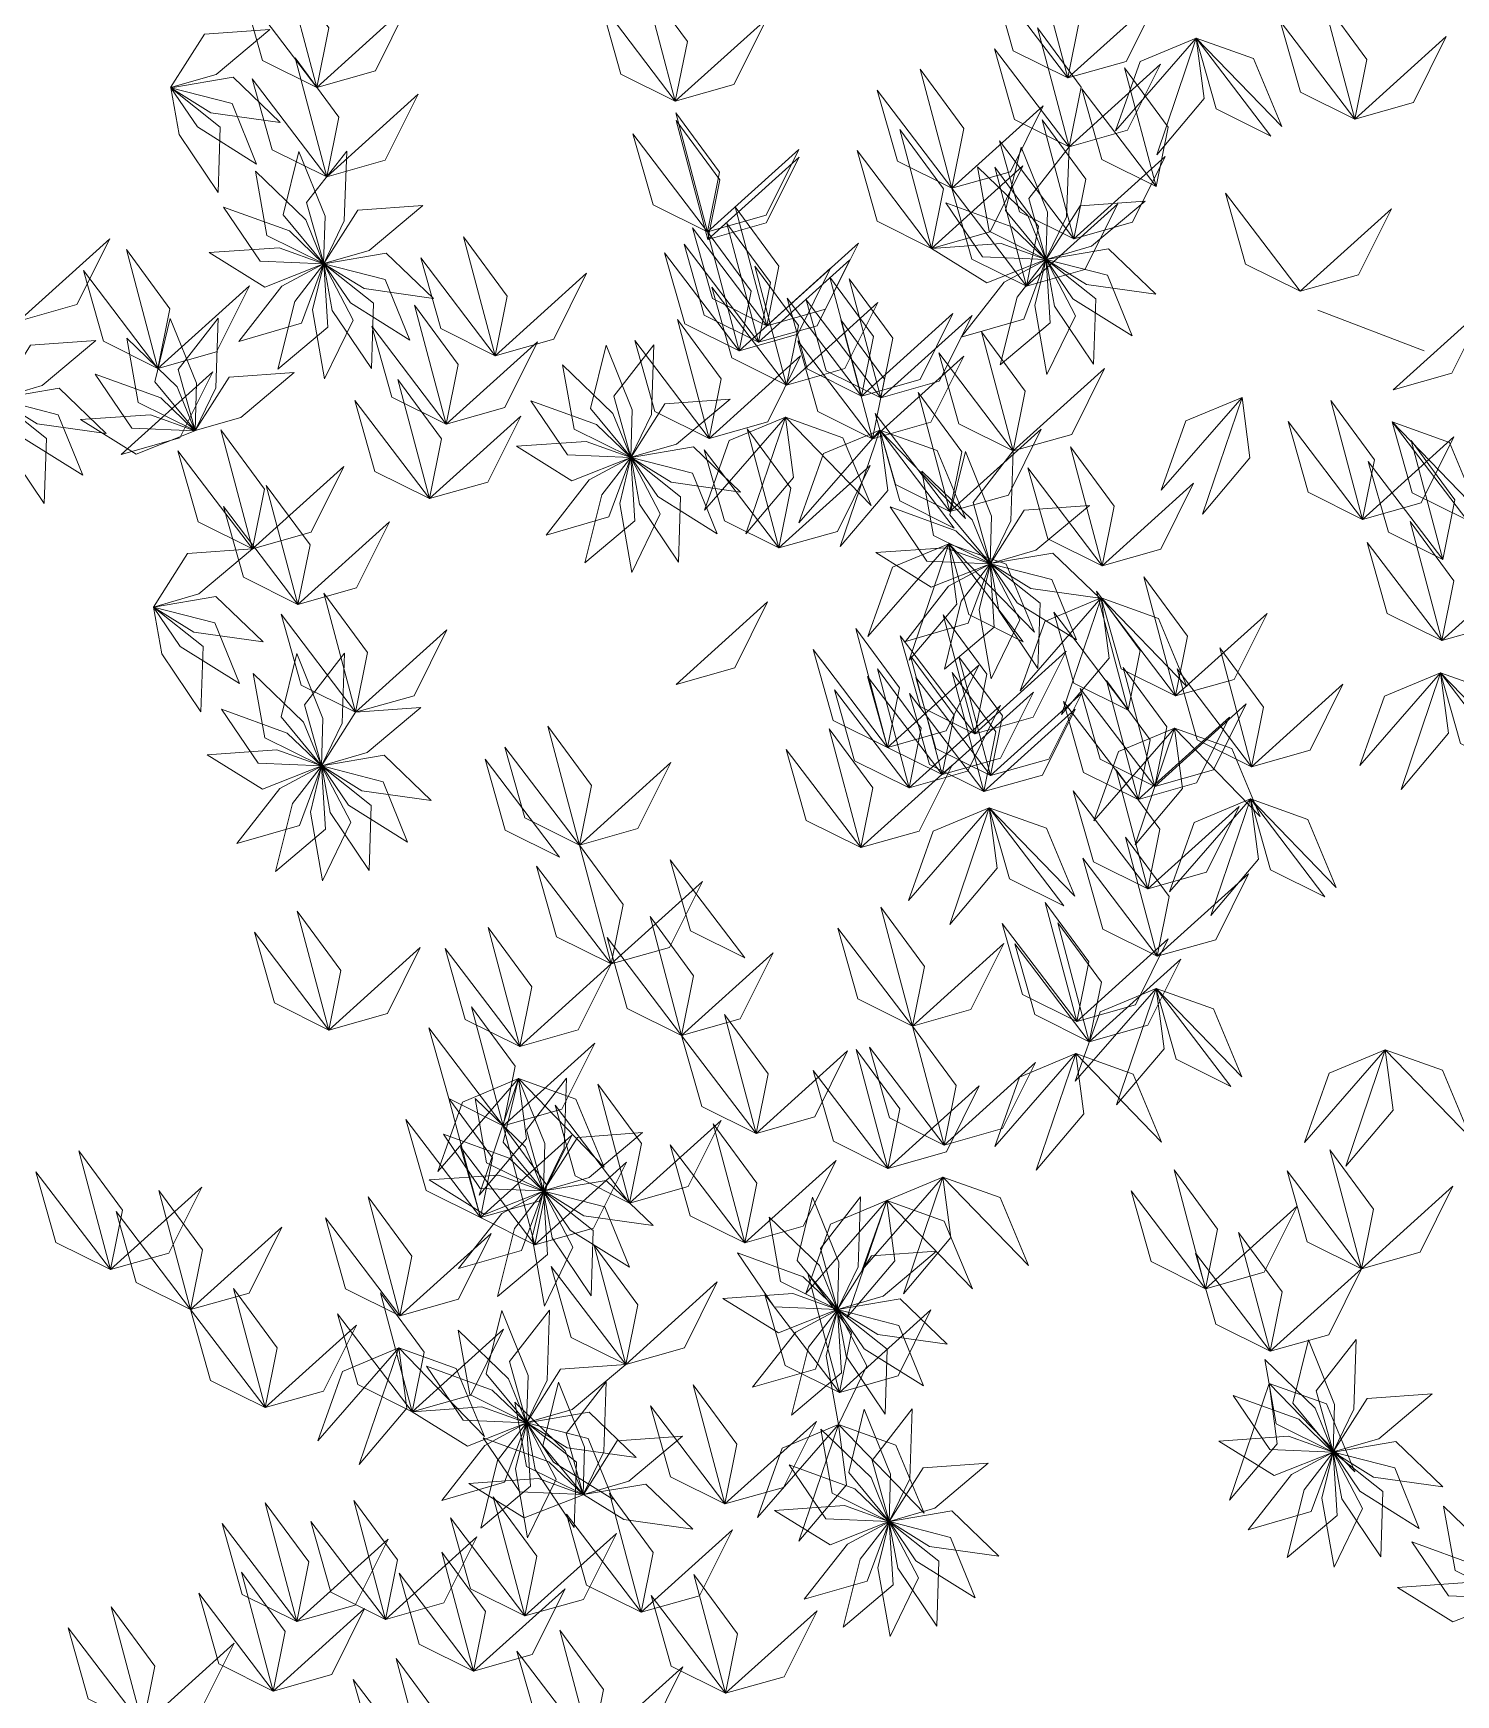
# Model space of a CAD drawing. Header units: inches. Extents: x 4350 to 28384, y -6772 to 993.
# Drawn here: x 19066.7 to 19136, y -785 to -704.1 of the extents above; entities that cross this region are included whole.
import ezdxf

# ---------------------------------------------------------------- set-up
doc = ezdxf.new("R2010")
doc.units = ezdxf.units.IN
doc.header["$MEASUREMENT"] = 0
doc.layers.add('ARREDAMENTO', color=2, linetype='Continuous', lineweight=18)

# ---------------------------------------------------------------- blocks, each defined once
blk = doc.blocks.new('jacaranda')
at = {"layer": 'ARREDAMENTO', "linetype": 'Continuous'}
blk.add_line((14072.25, 19459.553), (14067.07, 19457.565), dxfattribs=at)
at = {"layer": 'ARREDAMENTO', "lineweight": 0}
for points in [[(14084.433, 19470.865), (14083.848, 19473.771), (14085.975, 19476.661), (14084.433, 19470.865)], [(14121.019, 19470.398), (14120.434, 19473.305), (14122.562, 19476.195), (14121.019, 19470.398)], [(14084.433, 19470.865), (14087.087, 19472.186), (14088.064, 19475.639), (14084.433, 19470.865)], [(14103.553, 19469.73), (14102.968, 19472.636), (14105.095, 19475.526), (14103.553, 19469.73)], [(14121.019, 19470.398), (14123.673, 19471.72), (14124.65, 19475.173), (14121.019, 19470.398)], [(14070.445, 19468.857), (14069.86, 19471.763), (14071.988, 19474.653), (14070.445, 19468.857)], [(14084.433, 19470.865), (14081.58, 19471.671), (14079.981, 19474.884), (14084.433, 19470.865)], [(14103.553, 19469.73), (14106.207, 19471.051), (14107.184, 19474.504), (14103.553, 19469.73)], [(14121.019, 19470.398), (14118.167, 19471.205), (14116.567, 19474.418), (14121.019, 19470.398)], [(14070.445, 19468.857), (14073.099, 19470.178), (14074.076, 19473.631), (14070.445, 19468.857)], [(14103.553, 19469.73), (14100.7, 19470.537), (14099.101, 19473.749), (14103.553, 19469.73)], [(14070.445, 19468.857), (14067.593, 19469.664), (14065.993, 19472.876), (14070.445, 19468.857)], [(14078.171, 19472.806), (14075.378, 19471.81), (14073.997, 19468.498), (14078.171, 19472.806)], [(14074.54, 19468.032), (14077.194, 19469.353), (14078.171, 19472.806), (14074.54, 19468.032)], [(14078.171, 19472.806), (14077.781, 19469.867), (14080.096, 19467.125), (14078.171, 19472.806)], [(14078.171, 19472.806), (14080.907, 19471.665), (14082.112, 19468.285), (14078.171, 19472.806)], [(14084.37, 19467.51), (14083.785, 19470.417), (14085.913, 19473.307), (14084.37, 19467.51)], [(14123.316, 19473.226), (14125.928, 19471.035), (14128.143, 19470.391), (14126.49, 19472.996), (14123.316, 19473.226)], [(14084.37, 19467.51), (14087.024, 19468.831), (14088.001, 19472.285), (14084.37, 19467.51)], [(14120.54, 19466.047), (14119.955, 19468.953), (14122.083, 19471.843), (14120.54, 19466.047)], [(14080.122, 19465.567), (14079.537, 19468.473), (14081.665, 19471.363), (14080.122, 19465.567)], [(14084.37, 19467.51), (14081.518, 19468.317), (14079.918, 19471.53), (14084.37, 19467.51)], [(14090.081, 19465.49), (14089.496, 19468.396), (14091.623, 19471.286), (14090.081, 19465.49)], [(14080.122, 19465.567), (14082.776, 19466.888), (14083.753, 19470.341), (14080.122, 19465.567)], [(14090.081, 19465.49), (14092.735, 19466.811), (14093.712, 19470.264), (14090.081, 19465.49)], [(14120.54, 19466.047), (14123.194, 19467.368), (14124.171, 19470.821), (14120.54, 19466.047)], [(14122.803, 19468.695), (14126.178, 19469.17), (14128.139, 19470.385), (14125.097, 19470.9), (14122.803, 19468.695)], [(14123.952, 19466.667), (14126.842, 19468.474), (14128.139, 19470.382), (14125.151, 19469.615), (14123.952, 19466.667)], [(14125.826, 19465.282), (14127.732, 19468.108), (14128.14, 19470.378), (14125.723, 19468.462), (14125.826, 19465.282)], [(14090.081, 19465.49), (14087.228, 19466.297), (14085.629, 19469.509), (14090.081, 19465.49)], [(14120.54, 19466.047), (14117.688, 19466.854), (14116.088, 19470.066), (14120.54, 19466.047)], [(14084.133, 19463.025), (14083.548, 19465.931), (14085.675, 19468.821), (14084.133, 19463.025)], [(14101.974, 19462.991), (14101.389, 19465.897), (14103.516, 19468.787), (14101.974, 19462.991)], [(14101.986, 19463.366), (14101.401, 19466.272), (14103.528, 19469.162), (14101.986, 19463.366)], [(14084.133, 19463.025), (14086.787, 19464.346), (14087.764, 19467.799), (14084.133, 19463.025)], [(14091.07, 19462.559), (14090.485, 19465.465), (14092.612, 19468.355), (14091.07, 19462.559)], [(14101.986, 19463.366), (14104.64, 19464.687), (14105.617, 19468.14), (14101.986, 19463.366)], [(14084.133, 19463.025), (14081.28, 19463.832), (14079.681, 19467.044), (14084.133, 19463.025)], [(14084.37, 19467.51), (14084.489, 19464.104), (14085.493, 19462.027), (14086.323, 19464.998), (14084.37, 19467.51)], [(14086.701, 19467.491), (14085.424, 19464.331), (14085.497, 19462.026), (14087.463, 19464.402), (14086.701, 19467.491)], [(14091.07, 19462.559), (14093.724, 19463.88), (14094.701, 19467.333), (14091.07, 19462.559)], [(14101.974, 19462.991), (14099.121, 19463.798), (14097.522, 19467.01), (14101.974, 19462.991)], [(14101.986, 19463.366), (14099.133, 19464.173), (14097.534, 19467.385), (14101.986, 19463.366)], [(14119.564, 19467.303), (14119.683, 19463.897), (14120.687, 19461.82), (14121.517, 19464.791), (14119.564, 19467.303)], [(14121.895, 19467.284), (14120.618, 19464.124), (14120.69, 19461.819), (14122.657, 19464.195), (14121.895, 19467.284)], [(14088.822, 19466.526), (14086.371, 19464.158), (14085.499, 19462.023), (14088.262, 19463.394), (14088.822, 19466.526)], [(14086.45, 19460.716), (14085.865, 19463.622), (14087.993, 19466.512), (14086.45, 19460.716)], [(14091.07, 19462.559), (14088.217, 19463.366), (14086.618, 19466.578), (14091.07, 19462.559)], [(14124.016, 19466.319), (14121.564, 19463.951), (14120.693, 19461.816), (14123.456, 19463.187), (14124.016, 19466.319)], [(14086.45, 19460.716), (14089.104, 19462.037), (14090.081, 19465.49), (14086.45, 19460.716)], [(14073.115, 19460.47), (14070.263, 19461.276), (14068.663, 19464.489), (14073.115, 19460.47)], [(14073.115, 19460.47), (14075.769, 19461.791), (14076.746, 19465.244), (14073.115, 19460.47)], [(14080.66, 19464.861), (14083.271, 19462.67), (14085.486, 19462.026), (14083.834, 19464.631), (14080.66, 19464.861)], [(14086.45, 19460.716), (14083.598, 19461.523), (14081.998, 19464.735), (14086.45, 19460.716)], [(14090.368, 19464.782), (14087.165, 19463.616), (14085.5, 19462.019), (14088.582, 19462.148), (14090.368, 19464.782)], [(14099.089, 19458.789), (14098.504, 19461.695), (14100.631, 19464.585), (14099.089, 19458.789)], [(14115.854, 19464.654), (14118.465, 19462.463), (14120.68, 19461.819), (14119.027, 19464.424), (14115.854, 19464.654)], [(14125.561, 19464.575), (14122.358, 19463.409), (14120.694, 19461.812), (14123.775, 19461.941), (14125.561, 19464.575)], [(14099.495, 19457.984), (14098.91, 19460.89), (14101.037, 19463.78), (14099.495, 19457.984)], [(14099.089, 19458.789), (14101.742, 19460.11), (14102.719, 19463.563), (14099.089, 19458.789)], [(14100.443, 19457.57), (14099.858, 19460.476), (14101.986, 19463.366), (14100.443, 19457.57)], [(14112.326, 19457.328), (14111.741, 19460.234), (14113.869, 19463.124), (14112.326, 19457.328)], [(14135.56, 19459.014), (14132.708, 19459.821), (14131.108, 19463.033), (14135.56, 19459.014)], [(14080.147, 19460.33), (14083.522, 19460.805), (14085.482, 19462.02), (14082.441, 19462.535), (14080.147, 19460.33)], [(14081.295, 19458.302), (14084.186, 19460.109), (14085.482, 19462.017), (14082.495, 19461.25), (14081.295, 19458.302)], [(14083.17, 19456.917), (14085.076, 19459.743), (14085.484, 19462.013), (14083.067, 19460.097), (14083.17, 19456.917)], [(14085.445, 19456.414), (14086.037, 19459.771), (14085.487, 19462.011), (14084.058, 19459.277), (14085.445, 19456.414)], [(14087.729, 19456.88), (14086.904, 19460.187), (14085.49, 19462.01), (14085.297, 19458.931), (14087.729, 19456.88)], [(14089.626, 19458.235), (14087.527, 19460.92), (14085.494, 19462.01), (14086.569, 19459.119), (14089.626, 19458.235)], [(14091.07, 19462.559), (14087.67, 19462.797), (14085.499, 19462.015), (14088.367, 19460.88), (14091.07, 19462.559)], [(14099.089, 19458.789), (14096.236, 19459.595), (14094.636, 19462.808), (14099.089, 19458.789)], [(14099.495, 19457.984), (14102.148, 19459.305), (14103.125, 19462.758), (14099.495, 19457.984)], [(14100.443, 19457.57), (14103.097, 19458.891), (14104.074, 19462.344), (14100.443, 19457.57)], [(14112.326, 19457.328), (14114.98, 19458.649), (14115.957, 19462.102), (14112.326, 19457.328)], [(14115.34, 19460.123), (14118.715, 19460.598), (14120.676, 19461.813), (14117.635, 19462.328), (14115.34, 19460.123)], [(14126.263, 19462.352), (14122.863, 19462.59), (14120.693, 19461.808), (14123.561, 19460.673), (14126.263, 19462.352)], [(14128.76, 19456.714), (14128.175, 19459.62), (14130.302, 19462.51), (14128.76, 19456.714)], [(14099.495, 19457.984), (14096.642, 19458.791), (14095.043, 19462.003), (14099.495, 19457.984)], [(14100.443, 19457.57), (14097.591, 19458.377), (14095.991, 19461.589), (14100.443, 19457.57)], [(14098.139, 19455.9), (14097.554, 19458.806), (14099.681, 19461.696), (14098.139, 19455.9)], [(14112.326, 19457.328), (14109.474, 19458.135), (14107.874, 19461.347), (14112.326, 19457.328)], [(14116.489, 19458.095), (14119.379, 19459.902), (14120.676, 19461.81), (14117.688, 19461.043), (14116.489, 19458.095)], [(14118.363, 19456.71), (14120.269, 19459.536), (14120.678, 19461.806), (14118.26, 19459.89), (14118.363, 19456.71)], [(14120.639, 19456.207), (14121.231, 19459.564), (14120.68, 19461.804), (14119.251, 19459.07), (14120.639, 19456.207)], [(14122.923, 19456.673), (14122.098, 19459.98), (14120.684, 19461.803), (14120.49, 19458.724), (14122.923, 19456.673)], [(14124.819, 19458.028), (14122.721, 19460.713), (14120.688, 19461.803), (14121.763, 19458.912), (14124.819, 19458.028)], [(14128.76, 19456.714), (14131.414, 19458.035), (14132.391, 19461.488), (14128.76, 19456.714)], [(14093.543, 19455.276), (14092.958, 19458.182), (14095.085, 19461.072), (14093.543, 19455.276)], [(14094.48, 19455.366), (14093.895, 19458.272), (14096.022, 19461.162), (14094.48, 19455.366)], [(14098.139, 19455.9), (14100.792, 19457.221), (14101.769, 19460.674), (14098.139, 19455.9)], [(14128.76, 19456.714), (14125.907, 19457.52), (14124.308, 19460.733), (14128.76, 19456.714)], [(14068.57, 19455.669), (14065.718, 19456.476), (14064.118, 19459.688), (14068.57, 19455.669)], [(14093.543, 19455.276), (14096.197, 19456.597), (14097.174, 19460.05), (14093.543, 19455.276)], [(14098.139, 19455.9), (14095.286, 19456.707), (14093.686, 19459.919), (14098.139, 19455.9)], [(14094.48, 19455.366), (14097.133, 19456.687), (14098.11, 19460.14), (14094.48, 19455.366)], [(14114.715, 19453.993), (14114.13, 19456.899), (14116.257, 19459.789), (14114.715, 19453.993)], [(14093.543, 19455.276), (14090.69, 19456.083), (14089.091, 19459.295), (14093.543, 19455.276)], [(14094.48, 19455.366), (14091.627, 19456.173), (14090.027, 19459.385), (14094.48, 19455.366)], [(14093.951, 19453.288), (14093.366, 19456.195), (14095.494, 19459.084), (14093.951, 19453.288)], [(14101.902, 19453.299), (14101.317, 19456.205), (14103.445, 19459.095), (14101.902, 19453.299)], [(14125.829, 19459.167), (14125.948, 19455.76), (14126.952, 19453.684), (14127.782, 19456.654), (14125.829, 19459.167)], [(14128.159, 19459.148), (14126.883, 19455.987), (14126.955, 19453.682), (14128.921, 19456.058), (14128.159, 19459.148)], [(14087.087, 19452.691), (14086.502, 19455.597), (14088.629, 19458.487), (14087.087, 19452.691)], [(14093.951, 19453.288), (14096.605, 19454.609), (14097.582, 19458.062), (14093.951, 19453.288)], [(14101.902, 19453.299), (14104.556, 19454.62), (14105.533, 19458.073), (14101.902, 19453.299)], [(14114.715, 19453.993), (14111.862, 19454.8), (14110.263, 19458.012), (14114.715, 19453.993)], [(14114.715, 19453.993), (14117.368, 19455.314), (14118.345, 19458.767), (14114.715, 19453.993)], [(14130.281, 19458.183), (14127.829, 19455.815), (14126.958, 19453.679), (14129.72, 19455.05), (14130.281, 19458.183)], [(14131.79, 19458.067), (14134.401, 19455.877), (14136.616, 19455.233), (14134.964, 19457.837), (14131.79, 19458.067)], [(14087.087, 19452.691), (14089.74, 19454.012), (14090.717, 19457.465), (14087.087, 19452.691)], [(14093.951, 19453.288), (14091.099, 19454.095), (14089.499, 19457.307), (14093.951, 19453.288)], [(14101.902, 19453.299), (14099.05, 19454.106), (14097.45, 19457.318), (14101.902, 19453.299)], [(14104.597, 19457.868), (14104.716, 19454.462), (14105.72, 19452.385), (14106.549, 19455.356), (14104.597, 19457.868)], [(14106.927, 19457.849), (14105.651, 19454.689), (14105.723, 19452.384), (14107.689, 19454.76), (14106.927, 19457.849)], [(14087.087, 19452.691), (14084.234, 19453.498), (14082.635, 19456.71), (14087.087, 19452.691)], [(14109.049, 19456.884), (14106.597, 19454.516), (14105.725, 19452.381), (14108.488, 19453.752), (14109.049, 19456.884)], [(14122.118, 19456.517), (14124.73, 19454.326), (14126.945, 19453.683), (14125.292, 19456.287), (14122.118, 19456.517)], [(14130.547, 19452.524), (14127.694, 19453.331), (14126.095, 19456.543), (14130.547, 19452.524)], [(14131.826, 19456.438), (14128.623, 19455.272), (14126.958, 19453.675), (14130.04, 19453.804), (14131.826, 19456.438)], [(14090.179, 19449.737), (14089.594, 19452.643), (14091.722, 19455.533), (14090.179, 19449.737)], [(14090.179, 19449.737), (14089.594, 19452.643), (14091.722, 19455.533), (14090.179, 19449.737)], [(14115.534, 19450.369), (14114.95, 19453.276), (14117.077, 19456.166), (14115.534, 19450.369)], [(14131.277, 19453.537), (14134.652, 19454.011), (14136.612, 19455.227), (14133.571, 19455.742), (14131.277, 19453.537)], [(14070.066, 19449.354), (14069.481, 19452.261), (14071.608, 19455.151), (14070.066, 19449.354)], [(14075.942, 19455.295), (14075.553, 19452.357), (14077.868, 19449.615), (14075.942, 19455.295)], [(14075.942, 19455.295), (14078.679, 19454.154), (14079.884, 19450.774), (14075.942, 19455.295)], [(14100.886, 19455.219), (14103.497, 19453.028), (14105.712, 19452.384), (14104.06, 19454.989), (14100.886, 19455.219)], [(14110.594, 19455.14), (14107.391, 19453.974), (14105.726, 19452.377), (14108.808, 19452.506), (14110.594, 19455.14)], [(14115.534, 19450.369), (14118.188, 19451.69), (14119.165, 19455.143), (14115.534, 19450.369)], [(14132.426, 19451.509), (14135.316, 19453.315), (14136.613, 19455.223), (14133.625, 19454.456), (14132.426, 19451.509)], [(14134.3, 19450.124), (14136.206, 19452.95), (14136.614, 19455.22), (14134.197, 19453.304), (14134.3, 19450.124)], [(14068.623, 19454.102), (14065.83, 19453.106), (14064.449, 19449.794), (14068.623, 19454.102)], [(14064.992, 19449.328), (14067.646, 19450.649), (14068.623, 19454.102), (14064.992, 19449.328)], [(14070.066, 19449.354), (14072.72, 19450.675), (14073.697, 19454.128), (14070.066, 19449.354)], [(14090.179, 19449.737), (14092.833, 19451.058), (14093.81, 19454.511), (14090.179, 19449.737)], [(14090.179, 19449.737), (14092.833, 19451.058), (14093.81, 19454.511), (14090.179, 19449.737)], [(14098.191, 19454.333), (14095.399, 19453.337), (14094.017, 19450.025), (14098.191, 19454.333)], [(14098.191, 19454.333), (14097.801, 19451.394), (14100.117, 19448.653), (14098.191, 19454.333)], [(14098.191, 19454.333), (14100.927, 19453.192), (14102.132, 19449.812), (14098.191, 19454.333)], [(14115.534, 19450.369), (14112.682, 19451.176), (14111.082, 19454.389), (14115.534, 19450.369)], [(14132.528, 19454.216), (14129.128, 19454.453), (14126.958, 19453.672), (14129.826, 19452.536), (14132.528, 19454.216)], [(14066.158, 19447.409), (14065.573, 19450.315), (14067.701, 19453.205), (14066.158, 19447.409)], [(14070.066, 19449.354), (14067.213, 19450.161), (14065.614, 19453.374), (14070.066, 19449.354)], [(14090.179, 19449.737), (14087.327, 19450.544), (14085.727, 19453.756), (14090.179, 19449.737)], [(14090.179, 19449.737), (14087.327, 19450.544), (14085.727, 19453.756), (14090.179, 19449.737)], [(14093.595, 19453.709), (14090.803, 19452.714), (14089.422, 19449.402), (14093.595, 19453.709)], [(14089.965, 19448.935), (14092.618, 19450.256), (14093.595, 19453.709), (14089.965, 19448.935)], [(14093.595, 19453.709), (14093.206, 19450.77), (14095.521, 19448.029), (14093.595, 19453.709)], [(14093.595, 19453.709), (14096.331, 19452.568), (14097.537, 19449.188), (14093.595, 19453.709)], [(14098.511, 19447.967), (14097.926, 19450.873), (14100.054, 19453.763), (14098.511, 19447.967)], [(14111.296, 19452.917), (14107.896, 19453.155), (14105.726, 19452.373), (14108.593, 19451.238), (14111.296, 19452.917)], [(14124.155, 19447.92), (14123.57, 19450.826), (14125.698, 19453.716), (14124.155, 19447.92)], [(14082.754, 19447.096), (14082.169, 19450.002), (14084.296, 19452.892), (14082.754, 19447.096)], [(14087.087, 19452.691), (14087.206, 19449.284), (14088.21, 19447.208), (14089.039, 19450.179), (14087.087, 19452.691)], [(14089.417, 19452.672), (14088.141, 19449.512), (14088.213, 19447.206), (14090.179, 19449.583), (14089.417, 19452.672)], [(14098.511, 19447.967), (14101.165, 19449.288), (14102.142, 19452.741), (14098.511, 19447.967)], [(14100.373, 19450.688), (14103.748, 19451.163), (14105.708, 19452.378), (14102.667, 19452.893), (14100.373, 19450.688)], [(14101.522, 19448.66), (14104.412, 19450.467), (14105.709, 19452.374), (14102.721, 19451.608), (14101.522, 19448.66)], [(14103.396, 19447.275), (14105.302, 19450.101), (14105.71, 19452.371), (14103.293, 19450.455), (14103.396, 19447.275)], [(14105.672, 19446.772), (14106.263, 19450.129), (14105.713, 19452.369), (14104.284, 19449.635), (14105.672, 19446.772)], [(14107.955, 19447.238), (14107.13, 19450.545), (14105.717, 19452.368), (14105.523, 19449.289), (14107.955, 19447.238)], [(14109.852, 19448.592), (14107.753, 19451.278), (14105.72, 19452.368), (14106.795, 19449.477), (14109.852, 19448.592)], [(14124.155, 19447.92), (14126.809, 19449.241), (14127.786, 19452.694), (14124.155, 19447.92)], [(14066.158, 19447.409), (14068.812, 19448.73), (14069.789, 19452.183), (14066.158, 19447.409)], [(14082.754, 19447.096), (14085.408, 19448.417), (14086.385, 19451.87), (14082.754, 19447.096)], [(14091.539, 19451.707), (14089.087, 19449.339), (14088.215, 19447.203), (14090.978, 19448.574), (14091.539, 19451.707)], [(14098.511, 19447.967), (14095.659, 19448.774), (14094.059, 19451.986), (14098.511, 19447.967)], [(14124.155, 19447.92), (14121.303, 19448.726), (14119.703, 19451.939), (14124.155, 19447.92)], [(14082.754, 19447.096), (14079.901, 19447.903), (14078.302, 19451.115), (14082.754, 19447.096)], [(14121.938, 19445.217), (14121.353, 19448.123), (14123.481, 19451.013), (14121.938, 19445.217)], [(14083.376, 19450.041), (14085.987, 19447.85), (14088.203, 19447.207), (14086.55, 19449.811), (14083.376, 19450.041)], [(14093.084, 19449.962), (14089.881, 19448.796), (14088.216, 19447.199), (14091.298, 19447.328), (14093.084, 19449.962)], [(14121.938, 19445.217), (14124.592, 19446.538), (14125.569, 19449.991), (14121.938, 19445.217)], [(14066.213, 19443.451), (14065.628, 19446.357), (14067.756, 19449.247), (14066.213, 19443.451)], [(14121.938, 19445.217), (14119.086, 19446.024), (14117.486, 19449.236), (14121.938, 19445.217)], [(14066.213, 19443.451), (14063.361, 19444.257), (14061.761, 19447.47), (14066.213, 19443.451)], [(14066.213, 19443.451), (14068.867, 19444.772), (14069.844, 19448.225), (14066.213, 19443.451)], [(14082.863, 19445.511), (14086.238, 19445.985), (14088.198, 19447.201), (14085.157, 19447.715), (14082.863, 19445.511)], [(14090.232, 19448.17), (14087.439, 19447.175), (14086.058, 19443.863), (14090.232, 19448.17)], [(14086.601, 19443.396), (14089.255, 19444.717), (14090.232, 19448.17), (14086.601, 19443.396)], [(14093.786, 19447.74), (14090.386, 19447.977), (14088.216, 19447.196), (14091.083, 19446.06), (14093.786, 19447.74)], [(14090.232, 19448.17), (14089.842, 19445.231), (14092.158, 19442.49), (14090.232, 19448.17)], [(14090.232, 19448.17), (14092.968, 19447.029), (14094.173, 19443.649), (14090.232, 19448.17)], [(14124.155, 19447.92), (14126.766, 19445.729), (14128.981, 19445.085), (14127.329, 19447.69), (14124.155, 19447.92)], [(14084.012, 19443.483), (14086.902, 19445.289), (14088.199, 19447.197), (14085.211, 19446.43), (14084.012, 19443.483)], [(14085.886, 19442.098), (14087.792, 19444.923), (14088.2, 19447.194), (14085.783, 19445.278), (14085.886, 19442.098)], [(14088.162, 19441.594), (14088.753, 19444.951), (14088.203, 19447.191), (14086.774, 19444.458), (14088.162, 19441.594)], [(14090.445, 19442.06), (14089.621, 19445.368), (14088.207, 19447.19), (14088.013, 19444.112), (14090.445, 19442.06)], [(14092.342, 19443.415), (14090.243, 19446.101), (14088.21, 19447.191), (14089.285, 19444.3), (14092.342, 19443.415)], [(14079.176, 19440.755), (14078.591, 19443.661), (14080.718, 19446.551), (14079.176, 19440.755)], [(14081.488, 19440.059), (14080.903, 19442.965), (14083.03, 19445.855), (14081.488, 19440.059)], [(14082.806, 19445.529), (14080.014, 19444.534), (14078.632, 19441.222), (14082.806, 19445.529)], [(14079.176, 19440.755), (14081.829, 19442.076), (14082.806, 19445.529), (14079.176, 19440.755)], [(14082.806, 19445.529), (14082.417, 19442.591), (14084.732, 19439.849), (14082.806, 19445.529)], [(14082.806, 19445.529), (14085.542, 19444.388), (14086.748, 19441.008), (14082.806, 19445.529)], [(14103.508, 19441.316), (14100.655, 19442.123), (14099.055, 19445.335), (14103.508, 19441.316)], [(14119.133, 19439.957), (14118.548, 19442.864), (14120.675, 19445.754), (14119.133, 19439.957)], [(14123.642, 19443.389), (14127.017, 19443.864), (14128.977, 19445.079), (14125.936, 19445.594), (14123.642, 19443.389)], [(14124.79, 19441.361), (14127.681, 19443.168), (14128.977, 19445.076), (14125.99, 19444.309), (14124.79, 19441.361)], [(14126.665, 19439.976), (14128.571, 19442.802), (14128.979, 19445.072), (14126.562, 19443.156), (14126.665, 19439.976)], [(14079.176, 19440.755), (14076.323, 19441.562), (14074.723, 19444.774), (14079.176, 19440.755)], [(14081.488, 19440.059), (14084.141, 19441.38), (14085.118, 19444.833), (14081.488, 19440.059)], [(14088.966, 19438.914), (14088.382, 19441.82), (14090.509, 19444.71), (14088.966, 19438.914)], [(14119.133, 19439.957), (14121.787, 19441.278), (14122.764, 19444.732), (14119.133, 19439.957)], [(14088.966, 19438.914), (14091.62, 19440.235), (14092.597, 19443.688), (14088.966, 19438.914)], [(14093.211, 19438.241), (14092.626, 19441.147), (14094.753, 19444.037), (14093.211, 19438.241)], [(14119.133, 19439.957), (14116.28, 19440.764), (14114.681, 19443.977), (14119.133, 19439.957)], [(14075.478, 19437.302), (14074.893, 19440.208), (14077.02, 19443.098), (14075.478, 19437.302)], [(14088.966, 19438.914), (14086.114, 19439.72), (14084.514, 19442.933), (14088.966, 19438.914)], [(14088.203, 19436.872), (14087.618, 19439.778), (14089.745, 19442.668), (14088.203, 19436.872)], [(14090.557, 19436.92), (14089.972, 19439.826), (14092.1, 19442.716), (14090.557, 19436.92)], [(14093.211, 19438.241), (14095.865, 19439.562), (14096.842, 19443.015), (14093.211, 19438.241)], [(14119.67, 19442.837), (14119.789, 19439.431), (14120.793, 19437.354), (14121.622, 19440.325), (14119.67, 19442.837)], [(14122, 19442.818), (14120.724, 19439.658), (14120.796, 19437.352), (14122.762, 19439.729), (14122, 19442.818)], [(14066.265, 19441.884), (14063.473, 19440.888), (14062.092, 19437.576), (14066.265, 19441.884)], [(14062.635, 19437.109), (14065.288, 19438.431), (14066.265, 19441.884), (14062.635, 19437.109)], [(14066.265, 19441.884), (14065.876, 19438.945), (14068.191, 19436.203), (14066.265, 19441.884)], [(14066.265, 19441.884), (14069.002, 19440.743), (14070.207, 19437.363), (14066.265, 19441.884)], [(14075.478, 19437.302), (14078.132, 19438.623), (14079.109, 19442.076), (14075.478, 19437.302)], [(14080.191, 19436.348), (14079.606, 19439.254), (14081.733, 19442.144), (14080.191, 19436.348)], [(14088.52, 19436.093), (14087.935, 19438.999), (14090.063, 19441.889), (14088.52, 19436.093)], [(14093.211, 19438.241), (14090.358, 19439.047), (14088.759, 19442.26), (14093.211, 19438.241)], [(14092.163, 19436.275), (14091.578, 19439.181), (14093.705, 19442.071), (14092.163, 19436.275)], [(14124.122, 19441.853), (14121.67, 19439.485), (14120.798, 19437.349), (14123.561, 19438.721), (14124.122, 19441.853)], [(14075.478, 19437.302), (14072.625, 19438.108), (14071.026, 19441.321), (14075.478, 19437.302)], [(14080.191, 19436.348), (14082.845, 19437.669), (14083.822, 19441.122), (14080.191, 19436.348)], [(14081.009, 19435.708), (14080.424, 19438.614), (14082.551, 19441.504), (14081.009, 19435.708)], [(14088.203, 19436.872), (14090.857, 19438.193), (14091.834, 19441.646), (14088.203, 19436.872)], [(14090.557, 19436.92), (14093.211, 19438.241), (14094.188, 19441.694), (14090.557, 19436.92)], [(14092.163, 19436.275), (14094.816, 19437.596), (14095.793, 19441.049), (14092.163, 19436.275)], [(14080.191, 19436.348), (14077.338, 19437.155), (14075.739, 19440.367), (14080.191, 19436.348)], [(14081.009, 19435.708), (14083.663, 19437.029), (14084.64, 19440.482), (14081.009, 19435.708)], [(14088.203, 19436.872), (14085.35, 19437.679), (14083.751, 19440.891), (14088.203, 19436.872)], [(14090.557, 19436.92), (14087.705, 19437.726), (14086.105, 19440.939), (14090.557, 19436.92)], [(14092.163, 19436.275), (14089.31, 19437.082), (14087.711, 19440.294), (14092.163, 19436.275)], [(14088.52, 19436.093), (14091.174, 19437.414), (14092.151, 19440.867), (14088.52, 19436.093)], [(14115.959, 19440.187), (14118.57, 19437.997), (14120.785, 19437.353), (14119.133, 19439.957), (14115.959, 19440.187)], [(14081.009, 19435.708), (14078.156, 19436.515), (14076.557, 19439.727), (14081.009, 19435.708)], [(14088.52, 19436.093), (14085.668, 19436.9), (14084.068, 19440.112), (14088.52, 19436.093)], [(14125.667, 19440.108), (14122.464, 19438.942), (14120.799, 19437.346), (14123.881, 19437.475), (14125.667, 19440.108)], [(14079.228, 19439.188), (14076.436, 19438.193), (14075.054, 19434.881), (14079.228, 19439.188)], [(14079.228, 19439.188), (14078.838, 19436.25), (14081.154, 19433.508), (14079.228, 19439.188)], [(14079.228, 19439.188), (14081.964, 19438.047), (14083.169, 19434.667), (14079.228, 19439.188)], [(14094.518, 19433.364), (14093.933, 19436.27), (14096.06, 19439.16), (14094.518, 19433.364)], [(14108.225, 19433.491), (14107.64, 19436.397), (14109.767, 19439.287), (14108.225, 19433.491)], [(14094.518, 19433.364), (14097.171, 19434.685), (14098.148, 19438.138), (14094.518, 19433.364)], [(14108.225, 19433.491), (14110.878, 19434.812), (14111.855, 19438.265), (14108.225, 19433.491)], [(14115.446, 19435.657), (14118.821, 19436.131), (14120.781, 19437.347), (14117.74, 19437.862), (14115.446, 19435.657)], [(14126.369, 19437.886), (14122.969, 19438.124), (14120.799, 19437.342), (14123.666, 19436.206), (14126.369, 19437.886)], [(14080.53, 19431.357), (14079.945, 19434.263), (14082.073, 19437.153), (14080.53, 19431.357)], [(14094.518, 19433.364), (14091.665, 19434.171), (14090.065, 19437.383), (14094.518, 19433.364)], [(14108.225, 19433.491), (14105.372, 19434.298), (14103.772, 19437.51), (14108.225, 19433.491)], [(14109.193, 19432.898), (14111.846, 19434.219), (14112.823, 19437.672), (14109.193, 19432.898)], [(14116.595, 19433.629), (14119.485, 19435.435), (14120.782, 19437.343), (14117.794, 19436.576), (14116.595, 19433.629)], [(14118.469, 19432.244), (14120.375, 19435.07), (14120.783, 19437.34), (14118.366, 19435.424), (14118.469, 19432.244)], [(14120.745, 19431.741), (14121.336, 19435.097), (14120.786, 19437.337), (14119.357, 19434.604), (14120.745, 19431.741)], [(14123.028, 19432.207), (14122.203, 19435.514), (14120.79, 19437.336), (14120.596, 19434.258), (14123.028, 19432.207)], [(14124.925, 19433.561), (14122.826, 19436.247), (14120.793, 19437.337), (14121.868, 19434.446), (14124.925, 19433.561)], [(14080.53, 19431.357), (14083.184, 19432.678), (14084.161, 19436.131), (14080.53, 19431.357)], [(14075.53, 19435.735), (14072.738, 19434.739), (14071.356, 19431.427), (14075.53, 19435.735)], [(14071.899, 19430.961), (14074.553, 19432.282), (14075.53, 19435.735), (14071.899, 19430.961)], [(14075.53, 19435.735), (14075.14, 19432.796), (14077.456, 19430.055), (14075.53, 19435.735)], [(14075.53, 19435.735), (14078.266, 19434.594), (14079.471, 19431.214), (14075.53, 19435.735)], [(14080.53, 19431.357), (14077.678, 19432.163), (14076.078, 19435.376), (14080.53, 19431.357)], [(14088.255, 19435.305), (14085.463, 19434.31), (14084.081, 19430.998), (14088.255, 19435.305)], [(14084.625, 19430.531), (14087.278, 19431.852), (14088.255, 19435.305), (14084.625, 19430.531)], [(14088.255, 19435.305), (14087.866, 19432.367), (14090.181, 19429.625), (14088.255, 19435.305)], [(14088.255, 19435.305), (14090.991, 19434.164), (14092.197, 19430.784), (14088.255, 19435.305)], [(14080.072, 19428.074), (14079.487, 19430.98), (14081.614, 19433.87), (14080.072, 19428.074)], [(14106.682, 19427.695), (14106.097, 19430.601), (14108.225, 19433.491), (14106.682, 19427.695)], [(14080.072, 19428.074), (14077.219, 19428.88), (14075.62, 19432.093), (14080.072, 19428.074)], [(14080.072, 19428.074), (14082.726, 19429.395), (14083.703, 19432.848), (14080.072, 19428.074)], [(14100.166, 19427.99), (14102.82, 19429.311), (14103.797, 19432.764), (14100.166, 19427.99)], [(14106.682, 19427.695), (14109.336, 19429.016), (14110.313, 19432.469), (14106.682, 19427.695)], [(14106.682, 19427.695), (14103.829, 19428.501), (14102.23, 19431.714), (14106.682, 19427.695)], [(14083.991, 19424.896), (14083.406, 19427.802), (14085.534, 19430.692), (14083.991, 19424.896)], [(14092.005, 19424.672), (14091.42, 19427.578), (14093.547, 19430.468), (14092.005, 19424.672)], [(14083.381, 19423.907), (14082.796, 19426.813), (14084.923, 19429.703), (14083.381, 19423.907)], [(14083.991, 19424.896), (14086.645, 19426.217), (14087.622, 19429.67), (14083.991, 19424.896)], [(14103.245, 19424.213), (14102.66, 19427.12), (14104.787, 19430.01), (14103.245, 19424.213)], [(14120.431, 19424.474), (14119.846, 19427.38), (14121.973, 19430.27), (14120.431, 19424.474)], [(14083.991, 19424.896), (14081.139, 19425.703), (14079.539, 19428.915), (14083.991, 19424.896)], [(14092.005, 19424.672), (14094.658, 19425.993), (14095.635, 19429.446), (14092.005, 19424.672)], [(14103.245, 19424.213), (14105.898, 19425.534), (14106.875, 19428.987), (14103.245, 19424.213)], [(14111.134, 19423.676), (14110.549, 19426.582), (14112.677, 19429.472), (14111.134, 19423.676)], [(14120.431, 19424.474), (14123.084, 19425.795), (14124.061, 19429.248), (14120.431, 19424.474)], [(14083.381, 19423.907), (14086.034, 19425.228), (14087.011, 19428.681), (14083.381, 19423.907)], [(14092.005, 19424.672), (14089.152, 19425.479), (14087.552, 19428.691), (14092.005, 19424.672)], [(14103.245, 19424.213), (14100.392, 19425.02), (14098.792, 19428.233), (14103.245, 19424.213)], [(14111.134, 19423.676), (14113.788, 19424.997), (14114.765, 19428.45), (14111.134, 19423.676)], [(14120.431, 19424.474), (14117.578, 19425.28), (14115.978, 19428.493), (14120.431, 19424.474)], [(14083.381, 19423.907), (14080.528, 19424.714), (14078.928, 19427.926), (14083.381, 19423.907)], [(14111.134, 19423.676), (14108.282, 19424.482), (14106.682, 19427.695), (14111.134, 19423.676)], [(14080.124, 19426.507), (14077.332, 19425.511), (14075.95, 19422.199), (14080.124, 19426.507)], [(14076.494, 19421.733), (14079.147, 19423.054), (14080.124, 19426.507), (14076.494, 19421.733)], [(14080.124, 19426.507), (14079.735, 19423.568), (14082.05, 19420.826), (14080.124, 19426.507)], [(14080.124, 19426.507), (14082.86, 19425.366), (14084.066, 19421.986), (14080.124, 19426.507)], [(14111.934, 19419.815), (14111.349, 19422.721), (14113.477, 19425.611), (14111.934, 19419.815)], [(14099.614, 19419.439), (14099.029, 19422.345), (14101.156, 19425.235), (14099.614, 19419.439)], [(14090.462, 19418.876), (14089.877, 19421.782), (14092.005, 19424.672), (14090.462, 19418.876)], [(14099.614, 19419.439), (14102.268, 19420.76), (14103.245, 19424.213), (14099.614, 19419.439)], [(14111.934, 19419.815), (14114.588, 19421.136), (14115.565, 19424.589), (14111.934, 19419.815)], [(14068.96, 19423.518), (14066.168, 19422.523), (14064.786, 19419.211), (14068.96, 19423.518)], [(14068.96, 19423.518), (14068.571, 19420.579), (14070.886, 19417.838), (14068.96, 19423.518)], [(14068.96, 19423.518), (14071.696, 19422.377), (14072.902, 19418.997), (14068.96, 19423.518)], [(14084.044, 19423.329), (14081.251, 19422.334), (14079.87, 19419.022), (14084.044, 19423.329)], [(14084.044, 19423.329), (14083.654, 19420.39), (14085.97, 19417.649), (14084.044, 19423.329)], [(14084.044, 19423.329), (14086.78, 19422.188), (14087.985, 19418.808), (14084.044, 19423.329)], [(14090.462, 19418.876), (14093.116, 19420.197), (14094.093, 19423.65), (14090.462, 19418.876)], [(14093.198, 19417.735), (14092.613, 19420.641), (14094.741, 19423.531), (14093.198, 19417.735)], [(14099.614, 19419.439), (14096.761, 19420.246), (14095.162, 19423.458), (14099.614, 19419.439)], [(14111.934, 19419.815), (14109.082, 19420.621), (14107.482, 19423.834), (14111.934, 19419.815)], [(14090.462, 19418.876), (14087.61, 19419.683), (14086.01, 19422.895), (14090.462, 19418.876)], [(14093.198, 19417.735), (14095.852, 19419.056), (14096.829, 19422.509), (14093.198, 19417.735)], [(14093.198, 19417.735), (14090.346, 19418.542), (14088.746, 19421.754), (14093.198, 19417.735)], [(14105.779, 19416.05), (14105.194, 19418.956), (14107.322, 19421.846), (14105.779, 19416.05)], [(14111.187, 19422.109), (14108.394, 19421.113), (14107.013, 19417.801), (14111.187, 19422.109)], [(14108.856, 19422.128), (14108.975, 19418.721), (14109.979, 19416.644), (14110.809, 19419.615), (14108.856, 19422.128)], [(14111.187, 19422.109), (14109.91, 19418.948), (14109.982, 19416.643), (14111.949, 19419.019), (14111.187, 19422.109)], [(14111.187, 19422.109), (14110.797, 19419.17), (14113.112, 19416.428), (14111.187, 19422.109)], [(14111.187, 19422.109), (14113.923, 19420.968), (14115.128, 19417.587), (14111.187, 19422.109)], [(14105.779, 19416.05), (14108.433, 19417.371), (14109.41, 19420.824), (14105.779, 19416.05)], [(14113.308, 19421.143), (14110.856, 19418.775), (14109.985, 19416.64), (14112.748, 19418.011), (14113.308, 19421.143)], [(14113.046, 19415.339), (14112.461, 19418.246), (14114.588, 19421.136), (14113.046, 19415.339)], [(14105.779, 19416.05), (14102.927, 19416.856), (14101.327, 19420.069), (14105.779, 19416.05)], [(14113.046, 19415.339), (14115.699, 19416.66), (14116.676, 19420.113), (14113.046, 19415.339)], [(14100.17, 19414.108), (14099.585, 19417.015), (14101.713, 19419.905), (14100.17, 19414.108)], [(14105.146, 19419.478), (14107.757, 19417.287), (14109.972, 19416.643), (14108.319, 19419.248), (14105.146, 19419.478)], [(14113.046, 19415.339), (14110.193, 19416.146), (14108.594, 19419.359), (14113.046, 19415.339)], [(14110.392, 19414.018), (14109.807, 19416.925), (14111.934, 19419.815), (14110.392, 19414.018)], [(14114.853, 19419.399), (14111.65, 19418.233), (14109.986, 19416.636), (14113.067, 19416.765), (14114.853, 19419.399)], [(14070.118, 19412.844), (14069.533, 19415.75), (14071.661, 19418.64), (14070.118, 19412.844)], [(14100.17, 19414.108), (14102.824, 19415.429), (14103.801, 19418.882), (14100.17, 19414.108)], [(14110.392, 19414.018), (14113.046, 19415.339), (14114.023, 19418.792), (14110.392, 19414.018)], [(14131.081, 19412.803), (14130.496, 19415.709), (14132.623, 19418.599), (14131.081, 19412.803)], [(14070.118, 19412.844), (14072.772, 19414.165), (14073.749, 19417.618), (14070.118, 19412.844)], [(14077.713, 19411.872), (14077.128, 19414.779), (14079.255, 19417.669), (14077.713, 19411.872)], [(14100.17, 19414.108), (14097.318, 19414.915), (14095.718, 19418.128), (14100.17, 19414.108)], [(14110.392, 19414.018), (14107.539, 19414.825), (14105.94, 19418.037), (14110.392, 19414.018)], [(14131.081, 19412.803), (14133.735, 19414.124), (14134.712, 19417.577), (14131.081, 19412.803)], [(14070.118, 19412.844), (14067.266, 19413.651), (14065.666, 19416.863), (14070.118, 19412.844)], [(14090.514, 19417.309), (14087.722, 19416.313), (14086.341, 19413.002), (14090.514, 19417.309)], [(14090.514, 19417.309), (14090.125, 19414.37), (14092.44, 19411.629), (14090.514, 19417.309)], [(14090.514, 19417.309), (14093.251, 19416.168), (14094.456, 19412.788), (14090.514, 19417.309)], [(14104.632, 19414.947), (14108.007, 19415.422), (14109.968, 19416.637), (14106.927, 19417.152), (14104.632, 19414.947)], [(14115.555, 19417.176), (14112.155, 19417.414), (14109.985, 19416.632), (14112.853, 19415.497), (14115.555, 19417.176)], [(14131.081, 19412.803), (14128.228, 19413.609), (14126.629, 19416.822), (14131.081, 19412.803)], [(14077.713, 19411.872), (14074.86, 19412.679), (14073.261, 19415.892), (14077.713, 19411.872)], [(14077.713, 19411.872), (14080.366, 19413.193), (14081.343, 19416.646), (14077.713, 19411.872)], [(14093.251, 19416.168), (14090.458, 19415.173), (14089.077, 19411.861), (14093.251, 19416.168)], [(14093.251, 19416.168), (14092.861, 19413.229), (14095.176, 19410.488), (14093.251, 19416.168)], [(14093.251, 19416.168), (14095.987, 19415.027), (14097.192, 19411.647), (14093.251, 19416.168)], [(14094.532, 19416.35), (14094.651, 19412.944), (14095.655, 19410.867), (14096.484, 19413.838), (14094.532, 19416.35)], [(14096.862, 19416.331), (14095.586, 19413.171), (14095.658, 19410.865), (14097.624, 19413.242), (14096.862, 19416.331)], [(14105.781, 19412.919), (14108.671, 19414.726), (14109.968, 19416.634), (14106.98, 19415.867), (14105.781, 19412.919)], [(14107.655, 19411.534), (14109.561, 19414.36), (14109.97, 19416.63), (14107.552, 19414.714), (14107.655, 19411.534)], [(14109.931, 19411.031), (14110.523, 19414.388), (14109.972, 19416.628), (14108.543, 19413.894), (14109.931, 19411.031)], [(14112.215, 19411.497), (14111.39, 19414.804), (14109.976, 19416.627), (14109.782, 19413.548), (14112.215, 19411.497)], [(14114.111, 19412.852), (14112.013, 19415.537), (14109.98, 19416.627), (14111.055, 19413.736), (14114.111, 19412.852)], [(14116.976, 19410.554), (14116.391, 19413.46), (14118.518, 19416.35), (14116.976, 19410.554)], [(14127.173, 19410.857), (14126.588, 19413.764), (14128.716, 19416.654), (14127.173, 19410.857)], [(14098.984, 19415.366), (14096.532, 19412.998), (14095.66, 19410.862), (14098.423, 19412.234), (14098.984, 19415.366)], [(14116.976, 19410.554), (14119.629, 19411.875), (14120.606, 19415.328), (14116.976, 19410.554)], [(14127.173, 19410.857), (14129.827, 19412.178), (14130.804, 19415.631), (14127.173, 19410.857)], [(14074.57, 19408.825), (14073.985, 19411.731), (14076.113, 19414.621), (14074.57, 19408.825)], [(14116.976, 19410.554), (14114.123, 19411.361), (14112.523, 19414.573), (14116.976, 19410.554)], [(14127.173, 19410.857), (14124.321, 19411.664), (14122.721, 19414.877), (14127.173, 19410.857)], [(14074.57, 19408.825), (14077.224, 19410.146), (14078.201, 19413.599), (14074.57, 19408.825)], [(14090.821, 19413.7), (14093.433, 19411.509), (14095.648, 19410.866), (14093.995, 19413.47), (14090.821, 19413.7)], [(14100.529, 19413.621), (14097.326, 19412.455), (14095.661, 19410.859), (14098.743, 19410.988), (14100.529, 19413.621)], [(14105.967, 19408.184), (14105.382, 19411.09), (14107.509, 19413.98), (14105.967, 19408.184)], [(14074.57, 19408.825), (14071.718, 19409.632), (14070.118, 19412.844), (14074.57, 19408.825)], [(14105.967, 19408.184), (14108.621, 19409.505), (14109.598, 19412.958), (14105.967, 19408.184)], [(14095.554, 19406.821), (14094.969, 19409.727), (14097.097, 19412.617), (14095.554, 19406.821)], [(14105.967, 19408.184), (14103.114, 19408.99), (14101.515, 19412.203), (14105.967, 19408.184)], [(14123.542, 19406.083), (14122.957, 19408.989), (14125.085, 19411.879), (14123.542, 19406.083)], [(14090.308, 19409.17), (14093.683, 19409.644), (14095.644, 19410.86), (14092.602, 19411.374), (14090.308, 19409.17)], [(14095.554, 19406.821), (14098.208, 19408.142), (14099.185, 19411.595), (14095.554, 19406.821)], [(14101.231, 19411.399), (14097.831, 19411.636), (14095.661, 19410.855), (14098.529, 19409.719), (14101.231, 19411.399)], [(14116.377, 19405.882), (14115.792, 19408.788), (14117.919, 19411.678), (14116.377, 19405.882)], [(14095.554, 19406.821), (14092.702, 19407.627), (14091.102, 19410.84), (14095.554, 19406.821)], [(14091.457, 19407.142), (14094.347, 19408.948), (14095.644, 19410.856), (14092.656, 19410.089), (14091.457, 19407.142)], [(14093.331, 19405.757), (14095.237, 19408.583), (14095.645, 19410.853), (14093.228, 19408.937), (14093.331, 19405.757)], [(14095.607, 19405.254), (14096.198, 19408.61), (14095.648, 19410.85), (14094.219, 19408.117), (14095.607, 19405.254)], [(14097.89, 19405.72), (14097.066, 19409.027), (14095.652, 19410.849), (14095.458, 19407.771), (14097.89, 19405.72)], [(14099.787, 19407.074), (14097.688, 19409.76), (14095.656, 19410.85), (14096.73, 19407.959), (14099.787, 19407.074)], [(14109.677, 19410.833), (14109.796, 19407.427), (14110.8, 19405.35), (14111.63, 19408.321), (14109.677, 19410.833)], [(14112.008, 19410.814), (14110.731, 19407.654), (14110.803, 19405.349), (14112.77, 19407.725), (14112.008, 19410.814)], [(14116.377, 19405.882), (14119.03, 19407.203), (14120.007, 19410.656), (14116.377, 19405.882)], [(14123.542, 19406.083), (14126.196, 19407.404), (14127.173, 19410.857), (14123.542, 19406.083)], [(14070.379, 19409.407), (14070.498, 19406), (14071.502, 19403.924), (14072.332, 19406.894), (14070.379, 19409.407)], [(14114.129, 19409.849), (14111.677, 19407.481), (14110.806, 19405.346), (14113.569, 19406.717), (14114.129, 19409.849)], [(14116.377, 19405.882), (14113.524, 19406.689), (14111.924, 19409.901), (14116.377, 19405.882)], [(14123.542, 19406.083), (14120.69, 19406.89), (14119.09, 19410.102), (14123.542, 19406.083)], [(14072.71, 19409.388), (14071.433, 19406.227), (14071.506, 19403.922), (14073.472, 19406.298), (14072.71, 19409.388)], [(14117.028, 19408.987), (14114.236, 19407.991), (14112.854, 19404.679), (14117.028, 19408.987)], [(14117.028, 19408.987), (14116.638, 19406.048), (14118.954, 19403.307), (14117.028, 19408.987)], [(14117.028, 19408.987), (14119.764, 19407.846), (14120.969, 19404.466), (14117.028, 19408.987)], [(14074.831, 19408.422), (14072.379, 19406.055), (14071.508, 19403.919), (14074.271, 19405.29), (14074.831, 19408.422)], [(14105.967, 19408.184), (14108.578, 19405.993), (14110.793, 19405.349), (14109.14, 19407.954), (14105.967, 19408.184)], [(14115.674, 19408.104), (14112.472, 19406.939), (14110.807, 19405.342), (14113.888, 19405.471), (14115.674, 19408.104)], [(14074.623, 19407.258), (14071.83, 19406.262), (14070.449, 19402.95), (14074.623, 19407.258)], [(14074.623, 19407.258), (14074.233, 19404.319), (14076.549, 19401.578), (14074.623, 19407.258)], [(14101.133, 19401.391), (14100.549, 19404.297), (14102.676, 19407.187), (14101.133, 19401.391)], [(14106.919, 19407.335), (14107.038, 19403.929), (14108.042, 19401.852), (14108.871, 19404.823), (14106.919, 19407.335)], [(14109.249, 19407.316), (14107.972, 19404.156), (14108.045, 19401.851), (14110.011, 19404.227), (14109.249, 19407.316)], [(14066.669, 19406.757), (14069.28, 19404.566), (14071.495, 19403.923), (14069.842, 19406.527), (14066.669, 19406.757)], [(14076.376, 19406.678), (14073.174, 19405.512), (14071.509, 19403.915), (14074.591, 19404.044), (14076.376, 19406.678)], [(14101.133, 19401.391), (14103.787, 19402.712), (14104.764, 19406.165), (14101.133, 19401.391)], [(14111.37, 19406.351), (14108.919, 19403.983), (14108.047, 19401.848), (14110.81, 19403.219), (14111.37, 19406.351)], [(14092.013, 19406.022), (14092.132, 19402.616), (14093.136, 19400.539), (14093.966, 19403.51), (14092.013, 19406.022)], [(14094.344, 19406.003), (14093.067, 19402.843), (14093.14, 19400.537), (14095.106, 19402.914), (14094.344, 19406.003)], [(14101.133, 19401.391), (14098.281, 19402.198), (14096.681, 19405.41), (14101.133, 19401.391)], [(14105.453, 19403.653), (14108.828, 19404.128), (14110.789, 19405.343), (14107.748, 19405.858), (14105.453, 19403.653)], [(14116.377, 19405.882), (14112.976, 19406.12), (14110.806, 19405.338), (14113.674, 19404.203), (14116.377, 19405.882)], [(14077.079, 19404.455), (14073.678, 19404.693), (14071.508, 19403.912), (14074.376, 19402.776), (14077.079, 19404.455)], [(14095.607, 19405.254), (14092.814, 19404.258), (14091.433, 19400.946), (14095.607, 19405.254)], [(14096.465, 19405.038), (14094.014, 19402.67), (14093.142, 19400.535), (14095.905, 19401.906), (14096.465, 19405.038)], [(14095.607, 19405.254), (14095.217, 19402.315), (14097.533, 19399.573), (14095.607, 19405.254)], [(14095.607, 19405.254), (14098.343, 19404.113), (14099.548, 19400.733), (14095.607, 19405.254)], [(14103.208, 19404.686), (14105.819, 19402.495), (14108.034, 19401.851), (14106.382, 19404.456), (14103.208, 19404.686)], [(14106.602, 19401.625), (14109.493, 19403.432), (14110.789, 19405.339), (14107.801, 19404.573), (14106.602, 19401.625)], [(14112.916, 19404.607), (14109.713, 19403.441), (14108.048, 19401.844), (14111.13, 19401.973), (14112.916, 19404.607)], [(14108.476, 19400.24), (14110.382, 19403.066), (14110.791, 19405.336), (14108.373, 19403.42), (14108.476, 19400.24)], [(14110.752, 19399.737), (14111.344, 19403.094), (14110.794, 19405.334), (14109.364, 19402.6), (14110.752, 19399.737)], [(14113.036, 19400.203), (14112.211, 19403.51), (14110.797, 19405.333), (14110.603, 19402.254), (14113.036, 19400.203)], [(14114.932, 19401.557), (14112.834, 19404.243), (14110.801, 19405.333), (14111.876, 19402.442), (14114.932, 19401.557)], [(14066.155, 19402.226), (14069.531, 19402.701), (14071.491, 19403.916), (14068.45, 19404.431), (14066.155, 19402.226)], [(14067.304, 19400.199), (14070.195, 19402.005), (14071.491, 19403.913), (14068.503, 19403.146), (14067.304, 19400.199)], [(14069.178, 19398.813), (14071.084, 19401.639), (14071.493, 19403.909), (14069.075, 19401.994), (14069.178, 19398.813)], [(14071.454, 19398.31), (14072.046, 19401.667), (14071.496, 19403.907), (14070.066, 19401.174), (14071.454, 19398.31)], [(14073.738, 19398.776), (14072.913, 19402.083), (14071.499, 19403.906), (14071.305, 19400.828), (14073.738, 19398.776)], [(14075.634, 19400.131), (14073.536, 19402.817), (14071.503, 19403.907), (14072.578, 19401.015), (14075.634, 19400.131)], [(14088.303, 19403.372), (14090.914, 19401.182), (14093.129, 19400.538), (14091.477, 19403.143), (14088.303, 19403.372)], [(14098.011, 19403.293), (14094.808, 19402.127), (14093.143, 19400.531), (14096.225, 19400.66), (14098.011, 19403.293)], [(14102.695, 19400.155), (14106.07, 19400.63), (14108.03, 19401.845), (14104.989, 19402.36), (14102.695, 19400.155)], [(14113.618, 19402.384), (14110.218, 19402.622), (14108.048, 19401.84), (14110.915, 19400.705), (14113.618, 19402.384)], [(14098.713, 19401.071), (14095.313, 19401.309), (14093.142, 19400.527), (14096.01, 19399.392), (14098.713, 19401.071)], [(14105.223, 19396.111), (14104.638, 19399.018), (14106.766, 19401.908), (14105.223, 19396.111)], [(14110.879, 19395.934), (14110.294, 19398.84), (14112.421, 19401.73), (14110.879, 19395.934)], [(14117.677, 19395.763), (14117.092, 19398.67), (14119.22, 19401.56), (14117.677, 19395.763)], [(14122.002, 19395.655), (14121.417, 19398.561), (14123.545, 19401.451), (14122.002, 19395.655)], [(14066.119, 19401.285), (14063.668, 19398.917), (14062.796, 19396.782), (14065.559, 19398.153), (14066.119, 19401.285)], [(14087.789, 19398.842), (14091.165, 19399.317), (14093.125, 19400.532), (14090.084, 19401.047), (14087.789, 19398.842)], [(14088.938, 19396.814), (14091.829, 19398.62), (14093.125, 19400.528), (14090.138, 19399.761), (14088.938, 19396.814)], [(14090.813, 19395.429), (14092.718, 19398.255), (14093.127, 19400.525), (14090.709, 19398.609), (14090.813, 19395.429)], [(14093.088, 19394.926), (14093.68, 19398.283), (14093.13, 19400.523), (14091.701, 19397.789), (14093.088, 19394.926)], [(14095.372, 19395.392), (14094.547, 19398.699), (14093.133, 19400.522), (14092.939, 19397.443), (14095.372, 19395.392)], [(14097.269, 19396.746), (14095.17, 19399.432), (14093.137, 19400.522), (14094.212, 19397.631), (14097.269, 19396.746)], [(14105.223, 19396.111), (14107.877, 19397.432), (14108.854, 19400.885), (14105.223, 19396.111)], [(14110.879, 19395.934), (14113.532, 19397.255), (14114.509, 19400.708), (14110.879, 19395.934)], [(14117.677, 19395.763), (14120.331, 19397.084), (14121.308, 19400.537), (14117.677, 19395.763)], [(14105.223, 19396.111), (14102.371, 19396.918), (14100.771, 19400.131), (14105.223, 19396.111)], [(14110.879, 19395.934), (14108.026, 19396.741), (14106.426, 19399.953), (14110.879, 19395.934)], [(14117.677, 19395.763), (14114.825, 19396.57), (14113.225, 19399.782), (14117.677, 19395.763)], [(14122.002, 19395.655), (14124.656, 19396.976), (14125.633, 19400.429), (14122.002, 19395.655)], [(14067.665, 19399.541), (14064.462, 19398.375), (14062.797, 19396.778), (14065.879, 19396.907), (14067.665, 19399.541)], [(14113.38, 19393.242), (14112.795, 19396.148), (14114.922, 19399.038), (14113.38, 19393.242)], [(14122.002, 19395.655), (14119.15, 19396.461), (14117.55, 19399.674), (14122.002, 19395.655)], [(14123.143, 19392.274), (14122.558, 19395.18), (14124.686, 19398.07), (14123.143, 19392.274)], [(14068.367, 19397.318), (14064.967, 19397.556), (14062.796, 19396.774), (14065.664, 19395.639), (14068.367, 19397.318)], [(14101.102, 19392.162), (14100.517, 19395.068), (14102.644, 19397.958), (14101.102, 19392.162)], [(14113.38, 19393.242), (14110.527, 19394.049), (14108.928, 19397.261), (14113.38, 19393.242)], [(14113.38, 19393.242), (14116.034, 19394.563), (14117.011, 19398.016), (14113.38, 19393.242)], [(14101.102, 19392.162), (14103.755, 19393.483), (14104.732, 19396.936), (14101.102, 19392.162)], [(14123.143, 19392.274), (14125.797, 19393.595), (14126.774, 19397.048), (14123.143, 19392.274)], [(14101.102, 19392.162), (14098.249, 19392.969), (14096.65, 19396.181), (14101.102, 19392.162)], [(14123.143, 19392.274), (14120.291, 19393.081), (14118.691, 19396.293), (14123.143, 19392.274)], [(14129.504, 19390.58), (14128.919, 19393.486), (14131.046, 19396.376), (14129.504, 19390.58)], [(14107.639, 19389.438), (14107.054, 19392.344), (14109.181, 19395.234), (14107.639, 19389.438)], [(14107.639, 19389.438), (14107.054, 19392.344), (14109.181, 19395.234), (14107.639, 19389.438)], [(14129.504, 19390.58), (14132.158, 19391.901), (14133.135, 19395.354), (14129.504, 19390.58)], [(14107.639, 19389.438), (14110.292, 19390.759), (14111.269, 19394.212), (14107.639, 19389.438)], [(14107.639, 19389.438), (14110.292, 19390.759), (14111.269, 19394.212), (14107.639, 19389.438)], [(14129.504, 19390.58), (14126.651, 19391.386), (14125.052, 19394.599), (14129.504, 19390.58)], [(14107.639, 19389.438), (14104.786, 19390.245), (14103.187, 19393.457), (14107.639, 19389.438)], [(14107.639, 19389.438), (14104.786, 19390.245), (14103.187, 19393.457), (14107.639, 19389.438)], [(14115.611, 19388.061), (14115.026, 19390.967), (14117.154, 19393.857), (14115.611, 19388.061)], [(14115.611, 19388.061), (14118.265, 19389.382), (14119.242, 19392.835), (14115.611, 19388.061)]]:
    blk.add_lwpolyline(points, dxfattribs=at)

msp = doc.modelspace()

# ---------------------------------------------------------------- block references
at = {"xscale": -1}
msp.add_blockref('jacaranda', (33201.493, -20177.102), dxfattribs=at)

doc.saveas('drawing.dxf')
